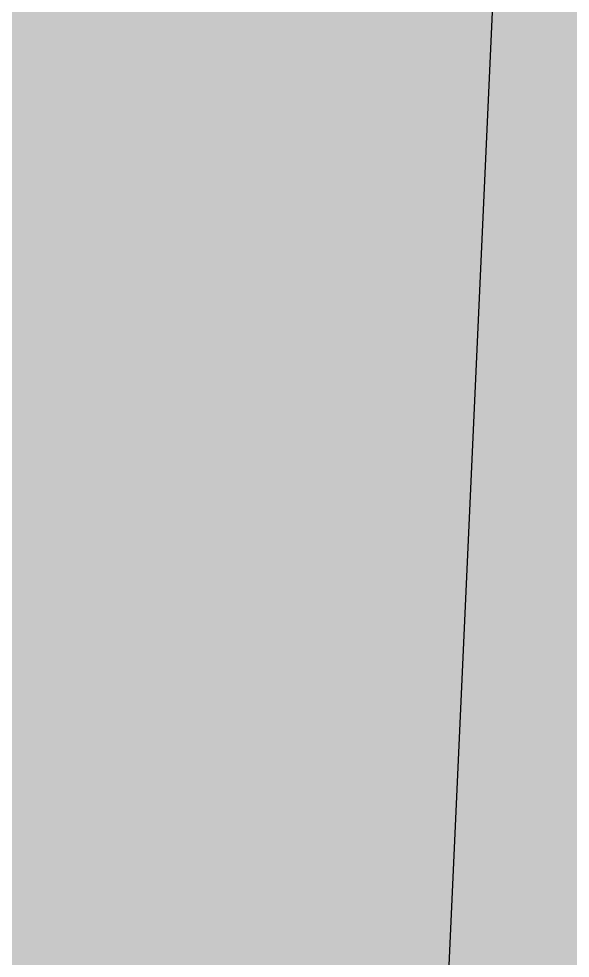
# Model space of a CAD drawing. Extents: x 327443 to 331974, y 6141950 to 6143778.
# Drawn here: x 329919.39081 to 329919.40088, y 6142670.57553 to 6142670.59267 of the extents above; entities that cross this region are included whole.
import ezdxf

# ---------------------------------------------------------------- set-up
doc = ezdxf.new("R2010")
doc.units = 0
doc.header["$LTSCALE"] = 5
doc.linetypes.add('0', pattern=[1, 1, 0])
for name, color, linetype in [('P-BUFFER-H 30m', 51, 'Continuous'), ('T-BUSH', 110, '0'), ('WETLAND', 143, 'Continuous')]:
    doc.layers.add(name, color=color, linetype=linetype)

msp = doc.modelspace()

# ---------------------------------------------------------------- hatches: boundary and pattern name
at = {"layer": 'P-BUFFER-H 30m'}
h = msp.add_hatch(color=256, dxfattribs=at)
h.dxf.hatch_style = 1
edge = h.paths.add_edge_path()
edge.add_line((329824.350713, 6142785.984796), (329846.296406, 6142772.156767))
edge.add_line((329846.296406, 6142772.156767), (330173.096271, 6142626.772638))
edge.add_line((330173.096271, 6142626.772638), (330458.627956, 6142615.862709))
edge.add_arc((330457.48269, 6142585.889116), 29.995465, -2.1881598, 87.8118402, ccw=False)
edge.add_line((330487.456283, 6142584.74385), (330486.692772, 6142564.761455))
edge.add_arc((330456.719179, 6142565.906721), 29.995465, 267.8118402, 357.8118402, ccw=False)
edge.add_line((330455.573913, 6142535.933128), (330160.424578, 6142547.210539))
edge.add_arc((330161.569844, 6142577.184132), 29.995465, 246.017055, 267.8118402, ccw=False)
edge.add_line((330149.377747, 6142549.778281), (329810.497129, 6142700.5368))
edge.add_arc((329822.689226, 6142727.942651), 29.995465, 237.7848807, 246.0170551, ccw=False)
edge.add_line((329806.698658, 6142702.564912), (329793.879025, 6142710.642591))
edge.add_line((329793.879025, 6142710.642591), (329661.545364, 6142710.899092))
edge.add_arc((329661.603504, 6142740.8945), 29.995465, 183.2644225, 269.8889444, ccw=False)
edge.add_line((329631.656711, 6142739.186435), (329630.516022, 6142759.18566))
edge.add_arc((329660.462815, 6142760.893725), 29.995465, 89.8889444, 183.2644225, ccw=False)
edge.add_line((329660.520955, 6142790.889134), (329808.418284, 6142790.602466))
edge.add_arc((329808.360145, 6142760.607058), 29.995465, 57.7848808, 89.8889444, ccw=False)

# ---------------------------------------------------------------- linework, layer by layer
at = {"layer": 'T-BUSH', "flags": 128}
msp.add_lwpolyline([(330296.411209, 6142589.348355, 0.520567), (330286.419059, 6142589.704326, 0.520567), (330276.42691, 6142590.060296, 0.520567), (330266.43476, 6142590.416267, 0.520567), (330256.442611, 6142590.772237, 0.520567), (330246.450461, 6142591.128208, 0.520567), (330236.458312, 6142591.484178, 0.520567), (330226.466162, 6142591.840149, 0.520567), (330216.474013, 6142592.196119, 0.520567), (330206.481864, 6142592.55209, 0.520567), (330196.501348, 6142593.093273, 0.520567), (330186.543199, 6142593.990507, 0.520567), (330176.58505, 6142594.88774, 0.520567), (330166.6269, 6142595.784974, 0.520567), (330156.748841, 6142596.987533, 0.520567), (330147.632432, 6142601.09373, 0.520567), (330138.516023, 6142605.199927, 0.520567), (330129.399614, 6142609.306123, 0.520567), (330120.283205, 6142613.41232, 0.520567), (330111.166796, 6142617.518517, 0.520567), (330102.050387, 6142621.624714, 0.520567), (330092.933978, 6142625.730911, 0.520567), (330083.817568, 6142629.837108, 0.520567), (330074.701159, 6142633.943305, 0.520567), (330065.58475, 6142638.049502, 0.520567), (330056.468341, 6142642.155699, 0.520567), (330047.351932, 6142646.261896, 0.520567), (330038.235523, 6142650.368092, 0.520567), (330029.119114, 6142654.474289, 0.520567), (330020.002705, 6142658.580486, 0.520567), (330010.886296, 6142662.686683, 0.520567), (330001.769887, 6142666.79288, 0.520567), (329992.653478, 6142670.899077, 0.520567), (329983.537069, 6142675.005274, 0.520567), (329974.42066, 6142679.111471, 0.520567), (329965.304251, 6142683.217668, 0.520567), (329956.187842, 6142687.323865, 0.520567), (329947.071433, 6142691.430061, 0.520567), (329937.955024, 6142695.536258, 0.520567), (329931.410625, 6142692.242229, 0.520567), (329926.805962, 6142683.36716, 0.520567), (329922.2013, 6142674.492092, 0.520567), (329918.805811, 6142665.113183, 0.520567), (329915.746093, 6142655.594365, 0.520567), (329912.686374, 6142646.075548, 0.520567), (329910.215645, 6142638.389084, 0.520567)], format="xyb", dxfattribs=at)
at = {"layer": 'WETLAND'}
msp.add_lwpolyline([(329878.723786, 6142722.385524), (329928.172526, 6142701.110309), (329928.172526, 6142701.110309), (329917.391743, 6142687.627066), (329922.921386, 6142684.623795), (329925.057053, 6142682.474629), (329924.998588, 6142679.585946), (329923.985008, 6142678.40052), (329919.162503, 6142677.769516), (329919.540848, 6142673.698627), (329919.336948, 6142669.219766), (329914.222542, 6142666.327289), (329909.247305, 6142665.858256), (329905.032121, 6142667.892447), (329903.282662, 6142670.476784), (329905.631575, 6142674.613482), (329905.830202, 6142678.341947), (329888.5, 6142679.5), (329865.5, 6142681.5), (329846.981621, 6142686.274154), (329851.206929, 6142699.10694), (329854.763363, 6142715.465121)], dxfattribs=at)

doc.saveas('drawing.dxf')
